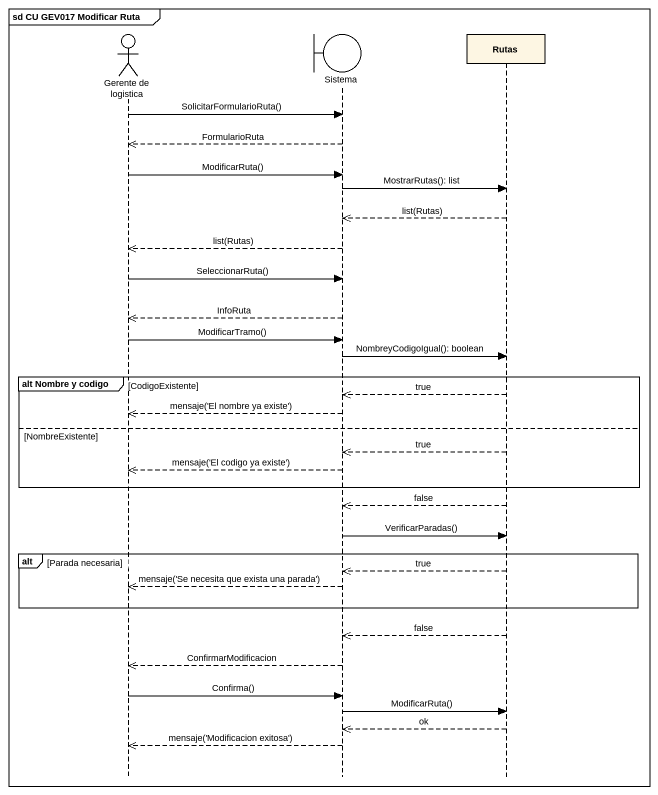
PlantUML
@startuml
mainframe sd CU GEV017 Modificar Ruta
hide footbox
actor "Gerente de logistica" as Gerente_de_logistica
boundary Sistema
participant Rutas

Gerente_de_logistica -> Sistema : SolicitarFormularioRuta()
Sistema -->> Gerente_de_logistica : FormularioRuta
Gerente_de_logistica -> Sistema : ModificarRuta()
Sistema -> Rutas : MostrarRutas(): list
Rutas -->> Sistema : list(Rutas)
Sistema -->> Gerente_de_logistica : list(Rutas)
Gerente_de_logistica -> Sistema : SeleccionarRuta()
Sistema -->> Gerente_de_logistica : InfoRuta
Gerente_de_logistica -> Sistema : ModificarTramo()
Sistema -> Rutas : NombreyCodigoIgual(): boolean
group alt Nombre y codigo [CodigoExistente]
  Rutas -->> Sistema : true
  Sistema -->> Gerente_de_logistica : mensaje('El nombre ya existe')
else NombreExistente
  Rutas -->> Sistema : true
  Sistema -->> Gerente_de_logistica : mensaje('El codigo ya existe')
end
Rutas -->> Sistema : false
Sistema -> Rutas : VerificarParadas()
alt Parada necesaria
  Rutas -->> Sistema : true
  Sistema -->> Gerente_de_logistica : mensaje('Se necesita que exista una parada')
end
Rutas -->> Sistema : false
Sistema -->> Gerente_de_logistica : ConfirmarModificacion
Gerente_de_logistica -> Sistema : Confirma()
Sistema -> Rutas : ModificarRuta()
Rutas -->> Sistema : ok
Sistema -->> Gerente_de_logistica : mensaje('Modificacion exitosa')
@enduml
